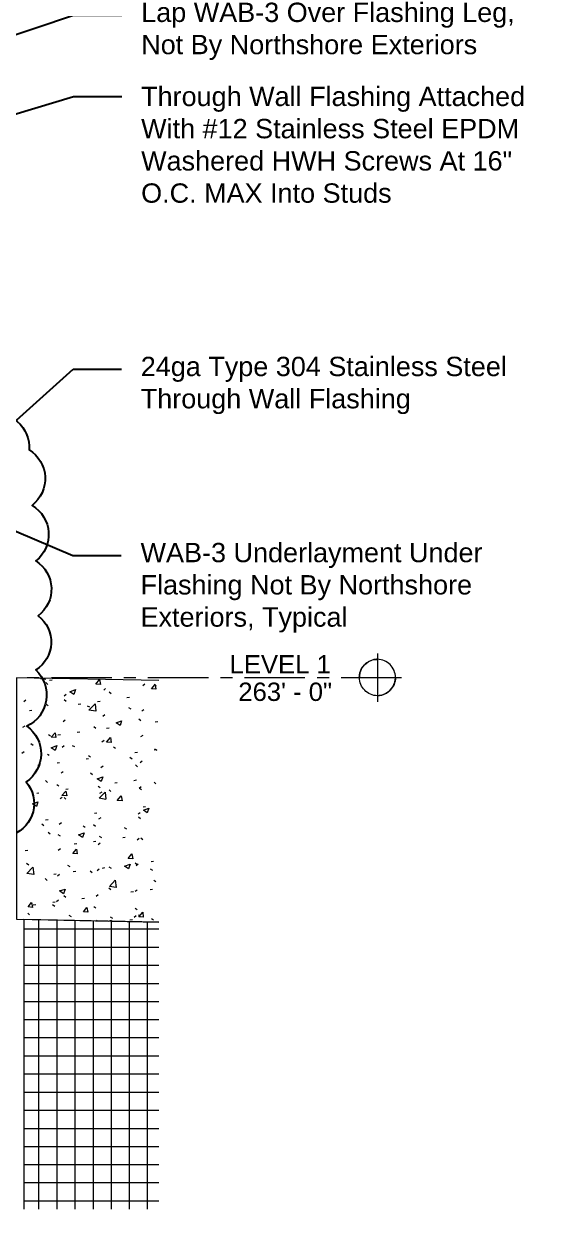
# Model space of a CAD drawing. Header units: inches. Extents: x -257 to 21868, y -296 to 108.
# Drawn here: x 92.65 to 103.29, y 10.07 to 34.6 of the extents above; entities that cross this region are included whole.
import ezdxf
from ezdxf import colors
from ezdxf.entities.mleader import LeaderData, LeaderLine
from ezdxf.math import Vec2, Vec3

# ---------------------------------------------------------------- set-up
doc = ezdxf.new("R2010")
doc.units = ezdxf.units.IN
doc.header["$MEASUREMENT"] = 0
doc.linetypes.add('CENTER', pattern=[2, 1.25, -0.25, 0.25, -0.25])
for name, color, linetype, lineweight in [('NSE-By_Others', 8, 'Continuous', 0), ('NSE-Call-Outs', 171, 'Continuous', 13), ('NSE-Grid', 6, 'CENTER', 13)]:
    doc.layers.add(name, color=color, linetype=linetype, lineweight=lineweight)
doc.styles.add('004 - NSSM - Standard', font='arial.ttf', dxfattribs={"height": 0.4})
doc.styles.add('PDF Arial', font='arial.ttf')

msp = doc.modelspace()

# ---------------------------------------------------------------- linework, layer by layer
at = {"layer": 'NSE-By_Others'}
for points in [[(95.44948, 21.01319), (92.50282, 21.07319), (92.50282, 16.07319), (95.44948, 16.01319), (92.65615, 16.06652), (92.65615, 10.07319)], [(93.08948, 21.05986), (93.09615, 21.03319), (93.00282, 21.04652), (93.01615, 21.05986)], [(93.10948, 20.97319), (93.14948, 20.93319)], [(93.18948, 21.01986), (93.24282, 21.02652)], [(95.11615, 20.91319), (95.16282, 20.94652)], [(95.35615, 20.93986), (95.39615, 20.90652)], [(92.65615, 20.57986), (92.69615, 20.61319)], [(93.48948, 20.69986), (93.52948, 20.73319)], [(93.48948, 20.61986), (93.52948, 20.58652)], [(94.30948, 20.81319), (94.34948, 20.84652)], [(94.42282, 20.77986), (94.46282, 20.74652)], [(94.78948, 20.65986), (94.84282, 20.66652)], [(92.76948, 20.39319), (92.82282, 20.39986)], [(93.11615, 20.52652), (93.15615, 20.49986)], [(93.78282, 20.52652), (93.83615, 20.53319)], [(93.96948, 20.49319), (94.01615, 20.46652)], [(94.18282, 20.57986), (94.23615, 20.58652)], [(94.82282, 20.45319), (94.86948, 20.42652)], [(95.09615, 20.38652), (95.14282, 20.41319)], [(93.46948, 20.16652), (93.50948, 20.19986)], [(94.28948, 20.27986), (94.32948, 20.31319)], [(95.03615, 20.21986), (95.07615, 20.18652)], [(95.37615, 20.15986), (95.42948, 20.16652)], [(92.63615, 20.04652), (92.68282, 20.07986)], [(93.16948, 19.89986), (93.20948, 19.86652)], [(93.36282, 19.89319), (93.41615, 19.89986)], [(93.76282, 19.94652), (93.81615, 19.95319)], [(94.10282, 20.05986), (94.14282, 20.02652)], [(94.36948, 20.02652), (94.42282, 20.03319)], [(95.07615, 19.85319), (95.12282, 19.88652)], [(92.80282, 19.71319), (92.84948, 19.67986)], [(93.44948, 19.63319), (93.48948, 19.66652)], [(93.65615, 19.67319), (93.70282, 19.64652)], [(94.26948, 19.74652), (94.31615, 19.77986)], [(94.50948, 19.63986), (94.55615, 19.61319)], [(92.61615, 19.51319), (92.66282, 19.54652)], [(93.14282, 19.49319), (93.18282, 19.46652)], [(93.94948, 19.39319), (93.99615, 19.39986)], [(93.99615, 19.45986), (94.03615, 19.43319)], [(94.84948, 19.42652), (94.89615, 19.39319)], [(94.95615, 19.52652), (95.00948, 19.53319)], [(95.35615, 19.57986), (95.40948, 19.58652)], [(95.36282, 19.59986), (95.40948, 19.57319)], [(92.94282, 19.25986), (92.98948, 19.26652)], [(93.34282, 19.31319), (93.39615, 19.31986)], [(94.24948, 19.21319), (94.29615, 19.24652)], [(94.96948, 19.26652), (95.00948, 19.22652)], [(95.06282, 19.31986), (95.10282, 19.35319)], [(93.10282, 18.94652), (93.14282, 18.90652)], [(93.42948, 19.10652), (93.46948, 19.13319)], [(94.03615, 19.10652), (94.07615, 19.06652)], [(94.53615, 18.89986), (94.58948, 18.90652)], [(94.93615, 18.94652), (94.98948, 18.95986)], [(95.35615, 18.91319), (95.38948, 18.87986)], [(92.92282, 18.68652), (92.96948, 18.69319)], [(93.33615, 18.85986), (93.38282, 18.83319)], [(93.52282, 18.76652), (93.57615, 18.77319)], [(94.19615, 18.82652), (94.23615, 18.79986)], [(94.35615, 18.55319), (94.21615, 18.57986), (94.33615, 18.70652), (94.35615, 18.55986)], [(94.22948, 18.68652), (94.27615, 18.71319)], [(94.42282, 18.75319), (94.45615, 18.71986)], [(95.04282, 18.78652), (95.08282, 18.81986)], [(95.04948, 18.78652), (95.08948, 18.75986)], [(93.40948, 18.57319), (93.44948, 18.59986)], [(93.48948, 18.59319), (93.52282, 18.55986)], [(95.12282, 18.39986), (95.17615, 18.40652)], [(94.11615, 18.26652), (94.16948, 18.27319)], [(94.20948, 18.15319), (94.25615, 18.17986)], [(95.02282, 18.25319), (95.06282, 18.28652)], [(95.02948, 18.19319), (95.06948, 18.15986)], [(93.02948, 18.04652), (93.06948, 18.01319)], [(93.10282, 18.13319), (93.15615, 18.13986)], [(93.38948, 18.03986), (93.43615, 18.07319)], [(93.88282, 18.00652), (93.92282, 17.97986)], [(94.09615, 18.03319), (94.13615, 17.99986)], [(94.73615, 17.97319), (94.78282, 17.94652)], [(93.16282, 17.87319), (93.20282, 17.83986)], [(93.36282, 17.82652), (93.40948, 17.79986)], [(94.09615, 17.68652), (94.14948, 17.69319)], [(94.21615, 17.79319), (94.26282, 17.76652)], [(94.70282, 17.76652), (94.75615, 17.77319)], [(95.00282, 17.71986), (95.04282, 17.75319)], [(95.07615, 17.75986), (95.11615, 17.72652)], [(92.68282, 17.49986), (92.73615, 17.50652)], [(93.36948, 17.50652), (93.41615, 17.53986)], [(93.69615, 17.63319), (93.74948, 17.63986)], [(94.19615, 17.61986), (94.23615, 17.65319)], [(92.70948, 17.23319), (92.75615, 17.19986)], [(93.56282, 17.19319), (93.60948, 17.16652)], [(94.96282, 17.23986), (95.00282, 17.20652)], [(94.98282, 17.18652), (95.02282, 17.21986)], [(95.28948, 17.26652), (95.34282, 17.27319)], [(93.27615, 17.00652), (93.32282, 17.01319)], [(93.34948, 16.97319), (93.39615, 17.00652)], [(93.67615, 17.05986), (93.72948, 17.06652)], [(94.02948, 17.07986), (94.06948, 17.03986)], [(94.17615, 17.08652), (94.21615, 17.11986)], [(94.28282, 17.13319), (94.32948, 17.14652)], [(94.41615, 17.15986), (94.46282, 17.13319)], [(95.26948, 17.11986), (95.31615, 17.09319)], [(93.09615, 16.91986), (93.13615, 16.87986)], [(94.41615, 16.72652), (94.45615, 16.69319)], [(94.96282, 16.65319), (95.00282, 16.68652)], [(95.26948, 16.69319), (95.32282, 16.69986)], [(95.34948, 16.88652), (95.38948, 16.85319)], [(93.32948, 16.43986), (93.37615, 16.47319)], [(93.48282, 16.56652), (93.52282, 16.53319)], [(93.85615, 16.50652), (93.90948, 16.51319)], [(94.15615, 16.55319), (94.19615, 16.58652)], [(94.86948, 16.63986), (94.92282, 16.64652)], [(92.73615, 16.19986), (92.77615, 16.16652)], [(92.84948, 16.37319), (92.90282, 16.37986)], [(93.24948, 16.37986), (93.29615, 16.34652)], [(93.25615, 16.42652), (93.30282, 16.43319)], [(94.10282, 16.33986), (94.14948, 16.31319)], [(94.96282, 16.30652), (95.00282, 16.27319)], [(92.96948, 10.07319), (92.96948, 16.05986)], [(93.34282, 10.07319), (93.34282, 16.05319)], [(93.58948, 16.15986), (93.63615, 16.13319)], [(93.71615, 10.07319), (93.71615, 16.04652)], [(94.09615, 10.07319), (94.09615, 16.03986)], [(94.15615, 16.03986), (94.17615, 16.05319)], [(94.40948, 16.03319), (94.46948, 16.05319), (94.45615, 16.03319)], [(94.44282, 16.12652), (94.48948, 16.09986)], [(94.46948, 10.07319), (94.46948, 16.03319)], [(94.84282, 10.07319), (94.84282, 16.02652)], [(94.84948, 16.05986), (94.90282, 16.06652)], [(94.94282, 16.11986), (94.98282, 16.15319)], [(95.02948, 16.16652), (95.06282, 16.13319)], [(95.21615, 10.07319), (95.21615, 16.01319)], [(95.29615, 16.09319), (95.34282, 16.05986)], [(92.65615, 15.87319), (95.44948, 15.87319)], [(92.65615, 15.49986), (95.44948, 15.49986)], [(92.65615, 15.12652), (95.44948, 15.12652)], [(92.65615, 14.74652), (95.44948, 14.74652)], [(92.65615, 14.37319), (95.44948, 14.37319)], [(92.65615, 13.99986), (95.44948, 13.99986)], [(92.65615, 13.62652), (95.44948, 13.62652)], [(92.65615, 13.24652), (95.44948, 13.24652)], [(92.65615, 12.87319), (95.44948, 12.87319)], [(92.65615, 12.49986), (95.44948, 12.49986)], [(92.65615, 12.12652), (95.44948, 12.12652)], [(92.65615, 11.74652), (95.44948, 11.74652)], [(92.65615, 11.37319), (95.44948, 11.37319)], [(92.65615, 10.99986), (95.44948, 10.99986)], [(92.65615, 10.62652), (95.44948, 10.62652)], [(92.65615, 10.24652), (95.44948, 10.24652)]]:
    msp.add_lwpolyline(points, dxfattribs=at)
for points in [[(94.22282, 21.03319), (94.24282, 20.93319), (94.14948, 20.93986)], [(95.37615, 20.93319), (95.38948, 20.83319), (95.29615, 20.83986)], [(93.72282, 20.82652), (93.68948, 20.72652), (93.60948, 20.77986)], [(94.14282, 20.37986), (94.00282, 20.39986), (94.12948, 20.53319)], [(94.67615, 20.17986), (94.64948, 20.08652), (94.56948, 20.13986)], [(93.30282, 19.93319), (93.31615, 19.83319), (93.22282, 19.83986)], [(93.33615, 19.66652), (93.30282, 19.56652), (93.22282, 19.61986)], [(94.44948, 19.83319), (94.46282, 19.73319), (94.36948, 19.73986)], [(94.28948, 19.01986), (94.25615, 18.92652), (94.17615, 18.97986)], [(93.52282, 18.72652), (93.54282, 18.62652), (93.44282, 18.63319)], [(92.94282, 18.50652), (92.91615, 18.40652), (92.83615, 18.45986)], [(94.66948, 18.62652), (94.68948, 18.52652), (94.58948, 18.53319)], [(95.24282, 18.37319), (95.20948, 18.27986), (95.13615, 18.33319)], [(93.90282, 17.85986), (93.86948, 17.76652), (93.78948, 17.81986)], [(93.74282, 17.52652), (93.76282, 17.42652), (93.66948, 17.43319)], [(94.88948, 17.42652), (94.90948, 17.32652), (94.81615, 17.33319)], [(94.85615, 17.21319), (94.82282, 17.11986), (94.74282, 17.17319)], [(92.86282, 16.99986), (92.71615, 17.01986), (92.84282, 17.15319)], [(93.50948, 16.69986), (93.47615, 16.59986), (93.39615, 16.65986)], [(94.56948, 16.73319), (94.42948, 16.75319), (94.54948, 16.88652)], [(92.81615, 16.41986), (92.83615, 16.31986), (92.74282, 16.33319)], [(93.96282, 16.31986), (93.98282, 16.21986), (93.88948, 16.22652)], [(95.11615, 16.21986), (95.12948, 16.11986), (95.03615, 16.12652)]]:
    msp.add_lwpolyline(points, close=True, dxfattribs=at)
at = {"layer": 'NSE-Grid'}
msp.add_line((100.47615, 21.07319), (70.52948, 21.07319), dxfattribs=at)
for points in [[(99.59615, 21.07319), (99.60948, 21.17319), (99.64948, 21.25986), (99.70948, 21.33986), (99.78282, 21.39986), (99.87615, 21.43986), (99.97615, 21.44652)], [(99.97615, 21.57319), (99.97615, 20.57319)], [(99.97615, 20.69986), (100.06948, 20.71319), (100.16282, 20.75319), (100.23615, 20.80652), (100.29615, 20.88652), (100.33615, 20.97986), (100.34948, 21.07319)]]:
    msp.add_lwpolyline(points, dxfattribs=at)
msp.add_lwpolyline([(100.34948, 21.07986, 0.40849784), (99.97615, 21.45319, 0.41517857), (99.60282, 21.07986)], format="xyb", dxfattribs=at)
for points in [[(99.97615, 20.69986), (99.76948, 20.69986), (99.60282, 20.87319), (99.60282, 21.07986)], [(100.34948, 21.07986), (100.34948, 20.87319), (100.17615, 20.69986), (99.97615, 20.69986)]]:
    msp.add_open_spline(points, degree=3, dxfattribs=at)

# ---------------------------------------------------------------- texts
at = {"layer": 'NSE-Grid', "char_height": 0.379738, "attachment_point": 7, "style": 'PDF Arial'}
for s, insert in [('LEVEL 1', (96.91613, 21.15984)), ('263\' - 0"', (97.09613, 20.58644))]:
    msp.add_mtext(s, dxfattribs=dict(at, insert=insert))

# ---------------------------------------------------------------- leaders
at = {"layer": 'NSE-Call-Outs'}
ml = msp.add_multileader_mtext('Standard', dxfattribs=at)
ml.set_content('Lap WAB-3 Over Flashing Leg, Not By Northshore Exteriors', color=256, style='004 - NSSM - Standard')
ml.set_leader_properties(color=256)
ml.build(insert=Vec2(0, 0))
ml.multileader.update_dxf_attribs({"dogleg_length": 1, "arrow_head_size": 0.4})
ctx = ml.context
ctx.base_point, ctx.char_height, ctx.arrow_head_size, ctx.landing_gap_size, ctx.plane_origin = Vec3(94.68587, 34.78175), 0.4, 0.4, 0.4, Vec3(81.62948, 30.74652)
notes = []
notes.append((ctx, [(0, (1, 1, 0), (93.68587, 34.78175), (1, 0), 1, [(0, [(81.62948, 30.74652)], 0, [])])]))
ctx.mtext.insert, ctx.mtext.width, ctx.mtext.flow_direction = Vec3(95.08587, 35.04055), 8, 5
ctx.mtext.has_bg_fill, ctx.mtext.bg_color, ctx.mtext.bg_scale_factor, ctx.mtext.bg_transparency, ctx.mtext.use_window_bg_color = 1, -1027028792, 1.5, 0, 1
ml = msp.add_multileader_mtext('Standard', dxfattribs=at)
ml.set_content('WAB-3 Underlayment Under Flashing Not By Northshore Exteriors, Typical', color=256, style='004 - NSSM - Standard')
ml.set_leader_properties(color=256)
ml.build(insert=Vec2(0, 0))
ml.multileader.update_dxf_attribs({"dogleg_length": 1, "arrow_head_size": 0.4})
ctx = ml.context
ctx.base_point, ctx.char_height, ctx.arrow_head_size, ctx.landing_gap_size, ctx.plane_origin = Vec3(94.67197, 23.60333), 0.4, 0.4, 0.4, Vec3(88.43615, 25.82652)
notes.append((ctx, [(0, (1, 1, 0), (93.67197, 23.60333), (1, 0), 1, [(0, [(88.43615, 25.82652)], 0, [])])]))
ctx.mtext.insert, ctx.mtext.width, ctx.mtext.flow_direction = Vec3(95.07197, 23.86213), 8, 5
ctx.mtext.has_bg_fill, ctx.mtext.bg_color, ctx.mtext.bg_scale_factor, ctx.mtext.bg_transparency, ctx.mtext.use_window_bg_color = 1, -1027028792, 1.5, 0, 1
for ctx, leaders in notes:
    for number, flags, end, landing, length, lines in leaders:
        leader = LeaderData()
        leader.index, (leader.has_last_leader_line, leader.has_dogleg_vector, leader.attachment_direction) = number, flags
        leader.last_leader_point, leader.dogleg_vector, leader.dogleg_length = Vec3(end), Vec3(landing), length
        for number, points, colour, breaks in lines:
            line = LeaderLine()
            line.index, line.vertices, line.color, line.breaks = number, Vec3.list(points), colors.encode_raw_color(colour), breaks
            leader.lines.append(line)
        ctx.leaders.append(leader)

# ---------------------------------------------------------------- next in the draw order: leaders
ml = msp.add_multileader_mtext('Standard', dxfattribs=at)
ml.set_content('Through Wall Flashing Attached With #12 Stainless Steel EPDM Washered HWH Screws At 16" O.C. MAX Into Studs', color=256, style='004 - NSSM - Standard')
ml.set_leader_properties(color=256)
ml.build(insert=Vec2(0, 0))
ml.multileader.update_dxf_attribs({"dogleg_length": 1, "arrow_head_size": 0.4})
ctx = ml.context
ctx.base_point, ctx.char_height, ctx.arrow_head_size, ctx.landing_gap_size, ctx.plane_origin = Vec3(94.68378, 33.09775), 0.4, 0.4, 0.4, Vec3(81.67178, 29.48263)
notes = []
notes.append((ctx, [(0, (1, 1, 0), (93.68378, 33.09775), (1, 0), 1, [(0, [(81.67178, 29.48263)], 0, [])])]))
ctx.mtext.insert, ctx.mtext.width, ctx.mtext.flow_direction = Vec3(95.08378, 33.30116), 8, 5
ctx.mtext.has_bg_fill, ctx.mtext.bg_color, ctx.mtext.bg_scale_factor, ctx.mtext.bg_transparency, ctx.mtext.use_window_bg_color = 1, -1027028792, 1.5, 0, 1
ml = msp.add_multileader_mtext('Standard', dxfattribs=at)
ml.set_content('24ga Type 304 Stainless Steel Through Wall Flashing', color=256, style='004 - NSSM - Standard')
ml.set_leader_properties(color=256)
ml.build(insert=Vec2(0, 0))
ml.multileader.update_dxf_attribs({"dogleg_length": 1, "arrow_head_size": 0.4})
ctx = ml.context
ctx.base_point, ctx.char_height, ctx.arrow_head_size, ctx.landing_gap_size, ctx.plane_origin = Vec3(94.67676, 27.45436), 0.4, 0.4, 0.4, Vec3(92.00282, 25.94652)
notes.append((ctx, [(0, (1, 1, 0), (93.67676, 27.45436), (1, 0), 1, [(0, [(92.00282, 25.94652)], 0, [])])]))
ctx.mtext.insert, ctx.mtext.width, ctx.mtext.flow_direction = Vec3(95.07676, 27.71316), 8, 5
ctx.mtext.has_bg_fill, ctx.mtext.bg_color, ctx.mtext.bg_scale_factor, ctx.mtext.bg_transparency, ctx.mtext.use_window_bg_color = 1, -1027028792, 1.5, 0, 1
for ctx, leaders in notes:
    for number, flags, end, landing, length, lines in leaders:
        leader = LeaderData()
        leader.index, (leader.has_last_leader_line, leader.has_dogleg_vector, leader.attachment_direction) = number, flags
        leader.last_leader_point, leader.dogleg_vector, leader.dogleg_length = Vec3(end), Vec3(landing), length
        for number, points, colour, breaks in lines:
            line = LeaderLine()
            line.index, line.vertices, line.color, line.breaks = number, Vec3.list(points), colors.encode_raw_color(colour), breaks
            leader.lines.append(line)
        ctx.leaders.append(leader)

# ---------------------------------------------------------------- next in the draw order: linework, layer by layer
msp.add_lwpolyline([(91.89574, 26.50347, -0.52056705), (92.76651, 25.78838, -0.52056705), (92.76651, 25.78838, -0.52056705), (92.82871, 24.63804, -0.52056705), (92.82871, 24.63804, -0.52056705), (92.90646, 23.48771, -0.52056705), (92.90646, 23.48771, -0.52056705), (92.9531, 22.35292, -0.52056705), (92.9531, 22.35292, -0.52056705), (92.90646, 21.23366, -0.52056705), (92.90646, 21.23366, -0.52056705), (92.71987, 20.06778, -0.52056705), (92.71987, 20.06778, -0.52056705), (92.70433, 18.91743, -0.52056705), (92.70433, 18.91743, -0.52056705), (92.42442, 17.82928, -0.52056705)], format="xyb")

doc.saveas('drawing.dxf')
